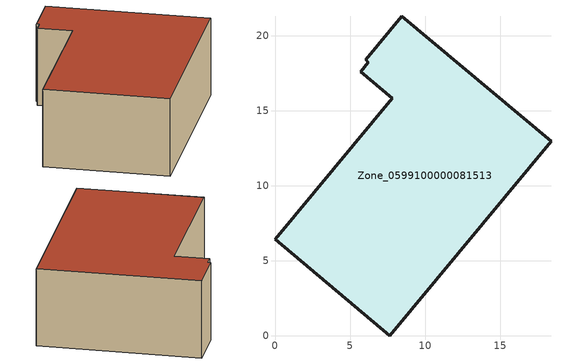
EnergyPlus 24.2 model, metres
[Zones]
Zone_0599100000081513
 floor ground (C_G): 6.03,18.39 8.45,21.3 18.39,12.95 7.64,0 0,6.45 7.82,15.84 5.7,17.6 6.23,18.22 z0
 wall outside (C_F): 7.64,0 18.39,12.95 8.45,21.3 6.03,18.39 6.23,18.22 5.7,17.6 7.82,15.84 0,6.45 7.64,0 z0:6.41
 roof outside (C_R): 8.45,21.3 6.03,18.39 6.23,18.22 5.7,17.6 7.82,15.84 0,6.45 7.64,0 18.39,12.95 z6.41
[BUILDING]
Pand.0599100000081513: North Axis=0; Terrain=City; Loads Convergence Tolerance Value=0.04; Temperature Convergence Tolerance Value=0.4; Solar Distribution=FullExterior; Maximum Number of Warmup Days=25; Minimum Number of Warmup Days=1
[Site:Location]
Rotterdam.The.Hague.AP_ZH_NLD Design_Conditions: Latitude=51.96; Longitude=4.45; Time Zone=1; Elevation=-4.5
[SITE:GROUNDTEMPERATURE:BUILDINGSURFACE]
18, 18, 18, 18, 18, 18, 18, 18, 18, 18, 18, 18
[MATERIAL] Thermal Absorptance=0.9; Solar Absorptance=0.7; Visible Absorptance=0.7
Name | Roughness | Thickness | Conductivity | Density | Specific Heat
G.D.1965-1974 | MediumSmooth | 0.15 | 0.882353 | 540 | 1210
F.D.1965-1974 | Rough | 0.3 | 0.697674 | 1920 | 840
R.D.1965-1974 | MediumRough | 0.2 | 0.232558 | 1500 | 1000
[CONSTRUCTION]
C_G: G.D.1965-1974
C_F: F.D.1965-1974
C_R: R.D.1965-1974
[ZONE]
Zone_0599100000081513: Type=1; Multiplier=1; Ceiling Height=Autocalculate; Volume=Autocalculate; Floor Area=autocalculate; Part of Total Floor Area=Yes
[ZONEINFILTRATION:DESIGNFLOWRATE]
Infil_Zone_0599100000081513: Zone or ZoneList or Space or SpaceList=Zone_0599100000081513; Schedule=AlwaysOn; Design Flow Rate Calculation Method=Flow/Area; Flow Rate per Floor Area=0.0042; Constant Term Coefficient=1; Temperature Term Coefficient=0; Velocity Term Coefficient=0; Velocity Squared Term Coefficient=0
[HVACTEMPLATE:ZONE:IDEALLOADSAIRSYSTEM]
Zone_0599100000081513: Maximum Heating Supply Air Temperature=50; Minimum Cooling Supply Air Temperature=13; Maximum Heating Supply Air Humidity Ratio=0.0156; Minimum Cooling Supply Air Humidity Ratio=0.0077; Heating Limit=NoLimit; Cooling Limit=NoLimit; Dehumidification Control Type=ConstantSensibleHeatRatio; Cooling Sensible Heat Ratio=0.7; Dehumidification Setpoint=60; Humidification Control Type=None; Humidification Setpoint=30; Outdoor Air Method=None; Outdoor Air Flow Rate per Person=0.00944; Outdoor Air Flow Rate per Zone Floor Area=0; Outdoor Air Flow Rate per Zone=0; Demand Controlled Ventilation Type=None; Outdoor Air Economizer Type=NoEconomizer; Heat Recovery Type=None; Sensible Heat Recovery Effectiveness=0.7; Latent Heat Recovery Effectiveness=0.65
[ZONECONTROL:THERMOSTAT]
ThermostatControl_Zone_0599100000081513: Zone or ZoneList=Zone_0599100000081513; Control Type Schedule=DualSetpointControlType; Control 1=Thermostat_Zone_0599100000081513; Temperature Difference Between Cutout And Setpoint=0
[THERMOSTATSETPOINT:DUALSETPOINT]
Thermostat_Zone_0599100000081513: Heating Setpoint Temperature Schedule=HeatingSetpoint_Zone_0599100000081513; Cooling Setpoint Temperature Schedule=CoolingSetpoint_Zone_0599100000081513
[SCHEDULE:COMPACT]
HeatingSetpoint_Zone_0599100000081513: Through: 12/31, For: AllDays, Until: 24:00, 21
CoolingSetpoint_Zone_0599100000081513: Through: 12/31, For: AllDays, Until: 24:00, 24
DualSetpointControlType: Through: 12/31, For: AllDays, Until: 24:00, 4
AlwaysOn: Through: 12/31, For: AllDays, Until: 24:00, 1
